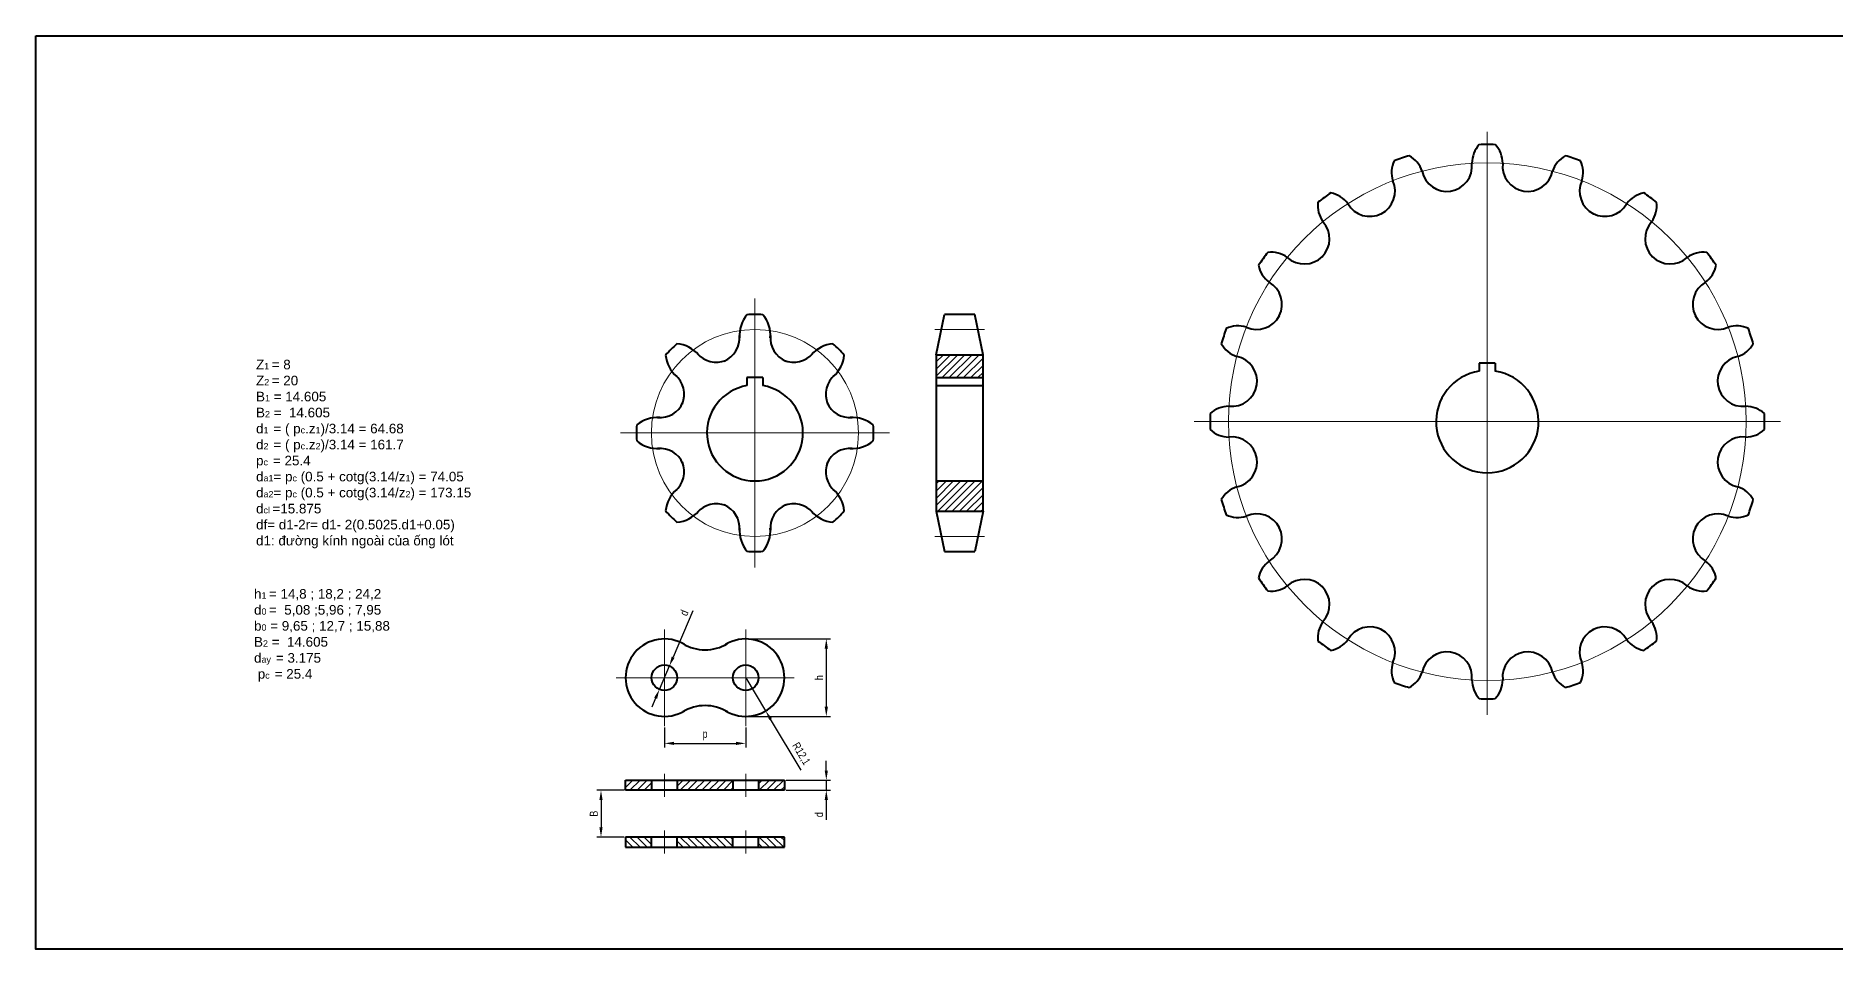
# Model space of a CAD drawing. Header units: millimetres. Extents: x -11382 to 23553, y -372 to 10786.
# Drawn here: x 2631 to 3193, y 3446 to 3731 of the extents above; entities that cross this region are included whole.
import ezdxf

# ---------------------------------------------------------------- set-up
doc = ezdxf.new("R2010")
doc.units = ezdxf.units.MM
doc.header["$LTSCALE"] = 0.2
doc.header["$PDMODE"] = 3
doc.linetypes.add('CENTER', pattern=[50.8, 31.75, -6.35, 6.35, -6.35])
for name, color, linetype, lineweight in [('đường bao thấy', 7, 'Continuous', 40), ('đường mặt cắt', 160, 'Continuous', 15), ('đường nét tâm', 137, 'CENTER', 15)]:
    doc.layers.add(name, color=color, linetype=linetype, lineweight=lineweight)
doc.styles.add('nhat 2.5', font='arial.ttf', dxfattribs={"width": 0.8, "height": 2.5})
doc.styles.add('nhat3', font='arial.ttf', dxfattribs={"height": 3})
doc.dimstyles.new('nhật 2.5', dxfattribs={"dimtxt": 2.5, "dimasz": 3, "dimexe": 1.3, "dimexo": 0.5, "dimgap": 1, "dimtad": 1, "dimtxsty": 'nhat 2.5', "dimcen": 0, "dimadec": 0, "dimazin": 0, "dimtfac": 1, "dimtmove": 0, "dimatfit": 3, "dimfxl": 10, "dimarcsym": 1})
pattern_1 = [(45, (1859.2092, -373.9691), (-1.122532, 1.122532), [])]
pattern_2 = [(315, (1859.2092, 7350.1935), (-1.122532, -1.122532), [])]

# ---------------------------------------------------------------- blocks, each defined once
blk = doc.blocks.new('*D9')
at = {"layer": 'Defpoints', "color": 0, "transparency": 16777216}
for p in [(2852.92, 3542.69), (2852.92, 3518.49), (2878.09, 3518.49)]:
    blk.add_point(p, dxfattribs=at)
at = {"layer": 'đường bao thấy', "color": 0, "lineweight": -2, "transparency": 16777216}
for p, q in [((2853.42, 3542.69), (2879.39, 3542.69)), ((2878.09, 3539.69), (2878.09, 3521.49)), ((2853.42, 3518.49), (2879.39, 3518.49))]:
    blk.add_line(p, q, dxfattribs=at)
at = {"layer": 'đường bao thấy', "color": 0, "transparency": 16777216}
for points in [[(2877.59, 3539.69), (2878.59, 3539.69), (2878.09, 3542.69)], [(2877.59, 3521.49), (2878.59, 3521.49), (2878.09, 3518.49)]]:
    blk.add_solid(points, dxfattribs=at)
at = {"layer": 'đường bao thấy', "color": 0, "transparency": 16777216, "insert": (2875.84, 3530.59), "char_height": 2.5, "attachment_point": 5, "rotation": 90, "style": 'nhat 2.5'}
blk.add_mtext('h', dxfattribs=at)
blk = doc.blocks.new('*D10')
at = {"layer": 'Defpoints', "color": 0, "transparency": 16777216}
for p in [(2827.52, 3515.49), (2852.92, 3515.49), (2852.92, 3510.07)]:
    blk.add_point(p, dxfattribs=at)
at = {"layer": 'đường bao thấy', "color": 0, "lineweight": -2, "transparency": 16777216}
for p, q in [((2827.52, 3514.99), (2827.52, 3508.77)), ((2852.92, 3514.99), (2852.92, 3508.77)), ((2830.52, 3510.07), (2849.92, 3510.07))]:
    blk.add_line(p, q, dxfattribs=at)
at = {"layer": 'đường bao thấy', "color": 0, "transparency": 16777216}
for points in [[(2830.52, 3510.57), (2830.52, 3509.57), (2827.52, 3510.07)], [(2849.92, 3510.57), (2849.92, 3509.57), (2852.92, 3510.07)]]:
    blk.add_solid(points, dxfattribs=at)
at = {"layer": 'đường bao thấy', "color": 0, "transparency": 16777216, "insert": (2840.22, 3512.67), "char_height": 2.5, "attachment_point": 5, "style": 'nhat 2.5'}
blk.add_mtext('p', dxfattribs=at)
blk = doc.blocks.new('*D11')
at = {"layer": 'Defpoints', "color": 0, "transparency": 16777216}
for p in [(2829.07, 3534.25), (2825.96, 3526.93)]:
    blk.add_point(p, dxfattribs=at)
at = {"layer": 'đường bao thấy', "color": 0, "lineweight": -2, "transparency": 16777216}
for p, q in [((2836.4, 3551.47), (2830.25, 3537.01)), ((2825.96, 3526.93), (2829.07, 3534.25)), ((2824.78, 3524.17), (2823.61, 3521.41))]:
    blk.add_line(p, q, dxfattribs=at)
at = {"layer": 'đường bao thấy', "color": 0, "transparency": 16777216}
for points in [[(2829.79, 3537.2), (2830.71, 3536.81), (2829.07, 3534.25)], [(2824.32, 3524.37), (2825.24, 3523.98), (2825.96, 3526.93)]]:
    blk.add_solid(points, dxfattribs=at)
at = {"layer": 'đường bao thấy', "color": 0, "transparency": 16777216, "insert": (2833.68, 3550.86), "char_height": 2.5, "attachment_point": 5, "rotation": 66.9397, "style": 'nhat 2.5'}
blk.add_mtext('d', dxfattribs=at)
blk = doc.blocks.new('*D12')
at = {"layer": 'Defpoints', "color": 0, "transparency": 16777216}
for p in [(2865.02, 3498.59), (2865.02, 3495.41), (2878.09, 3495.41)]:
    blk.add_point(p, dxfattribs=at)
at = {"layer": 'đường bao thấy', "color": 0, "lineweight": -2, "transparency": 16777216}
for p, q in [((2878.09, 3501.59), (2878.09, 3504.59)), ((2865.52, 3498.59), (2879.39, 3498.59)), ((2878.09, 3498.59), (2878.09, 3495.41)), ((2865.52, 3495.41), (2879.39, 3495.41)), ((2878.09, 3492.41), (2878.09, 3486.16))]:
    blk.add_line(p, q, dxfattribs=at)
at = {"layer": 'đường bao thấy', "color": 0, "transparency": 16777216}
for points in [[(2877.59, 3501.59), (2878.59, 3501.59), (2878.09, 3498.59)], [(2877.59, 3492.41), (2878.59, 3492.41), (2878.09, 3495.41)]]:
    blk.add_solid(points, dxfattribs=at)
at = {"layer": 'đường bao thấy', "color": 0, "transparency": 16777216, "insert": (2875.82, 3487.79), "char_height": 2.5, "attachment_point": 5, "rotation": 90, "style": 'nhat 2.5'}
blk.add_mtext('d', dxfattribs=at)
blk = doc.blocks.new('*D13')
at = {"layer": 'Defpoints', "color": 0, "transparency": 16777216}
for p in [(2815.42, 3495.41), (2807.72, 3480.81), (2815.42, 3480.81)]:
    blk.add_point(p, dxfattribs=at)
at = {"layer": 'đường bao thấy', "color": 0, "lineweight": -2, "transparency": 16777216}
for p, q in [((2814.92, 3495.41), (2806.42, 3495.41)), ((2807.72, 3492.41), (2807.72, 3483.81)), ((2814.92, 3480.81), (2806.42, 3480.81))]:
    blk.add_line(p, q, dxfattribs=at)
at = {"layer": 'đường bao thấy', "color": 0, "transparency": 16777216}
for points in [[(2807.22, 3492.41), (2808.22, 3492.41), (2807.72, 3495.41)], [(2807.22, 3483.81), (2808.22, 3483.81), (2807.72, 3480.81)]]:
    blk.add_solid(points, dxfattribs=at)
at = {"layer": 'đường bao thấy', "color": 0, "transparency": 16777216, "insert": (2805.47, 3488.11), "char_height": 2.5, "attachment_point": 5, "rotation": 90, "style": 'nhat 2.5'}
blk.add_mtext('B', dxfattribs=at)
blk = doc.blocks.new('*D21')
at = {"layer": 'Defpoints', "color": 0, "transparency": 16777216}
for p in [(2852.92, 3530.59), (2859.14, 3520.21)]:
    blk.add_point(p, dxfattribs=at)
at = {"layer": 'đường bao thấy', "color": 0, "lineweight": -2, "transparency": 16777216}
for p, q in [((2852.92, 3530.59), (2859.14, 3520.21)), ((2870.22, 3501.75), (2860.68, 3517.64))]:
    blk.add_line(p, q, dxfattribs=at)
at = {"layer": 'đường bao thấy', "color": 0, "transparency": 16777216}
blk.add_solid([(2861.11, 3517.9), (2860.25, 3517.38), (2859.14, 3520.21)], dxfattribs=at)
at = {"layer": 'đường bao thấy', "color": 0, "transparency": 16777216, "insert": (2870.12, 3506.77), "char_height": 2.5, "attachment_point": 5, "rotation": 300.9557, "style": 'nhat 2.5'}
blk.add_mtext('R12,1', dxfattribs=at)

msp = doc.modelspace()

# ---------------------------------------------------------------- hatches: boundary and pattern name
at = {"layer": 'đường nét tâm'}
h = msp.add_hatch(dxfattribs=at)
h.set_pattern_fill('ANSI31', color=256, scale=0.5, style=0)
h.set_pattern_definition(pattern_1)
h.paths.add_polyline_path([(2927.044, 3631.484), (2912.439, 3631.484), (2912.439, 3624.344), (2927.044, 3624.344)])
h = msp.add_hatch(dxfattribs=at)
h.set_pattern_fill('ANSI31', color=256, scale=0.5, style=0)
h.set_pattern_definition(pattern_1)
h.paths.add_polyline_path([(2927.044, 3582.604), (2927.044, 3592.044), (2912.439, 3592.044), (2912.439, 3582.604)])
h = msp.add_hatch(dxfattribs=at)
h.set_pattern_fill('ANSI31', color=256, scale=0.5, style=0)
h.set_pattern_definition(pattern_1)
h.paths.add_polyline_path([(2815.416, 3498.59), (2815.416, 3495.415), (2823.541, 3495.415), (2823.541, 3498.59)])
h = msp.add_hatch(dxfattribs=at)
h.set_pattern_fill('ANSI31', color=256, scale=0.5, style=0)
h.set_pattern_definition(pattern_1)
h.paths.add_polyline_path([(2831.491, 3498.59), (2831.491, 3495.415), (2848.941, 3495.415), (2848.941, 3498.59)])
h = msp.add_hatch(dxfattribs=at)
h.set_pattern_fill('ANSI31', color=256, scale=0.5, style=0)
h.set_pattern_definition(pattern_1)
h.paths.add_polyline_path([(2856.891, 3498.59), (2856.891, 3495.415), (2865.016, 3495.415), (2865.016, 3498.59)])
h = msp.add_hatch(dxfattribs=at)
h.set_pattern_fill('ANSI31', color=256, scale=0.5, style=0)
h.set_pattern_definition(pattern_2)
h.paths.add_polyline_path([(2823.541, 3477.635), (2823.541, 3480.81), (2815.416, 3480.81), (2815.416, 3477.635)])
h = msp.add_hatch(dxfattribs=at)
h.set_pattern_fill('ANSI31', color=256, scale=0.5, style=0)
h.set_pattern_definition(pattern_2)
h.paths.add_polyline_path([(2848.941, 3477.635), (2848.941, 3480.81), (2831.491, 3480.81), (2831.491, 3477.635)])
h = msp.add_hatch(dxfattribs=at)
h.set_pattern_fill('ANSI31', color=256, scale=0.5, style=0)
h.set_pattern_definition(pattern_2)
h.paths.add_polyline_path([(2865.016, 3477.635), (2865.016, 3480.81), (2856.891, 3480.81), (2856.891, 3477.635)])

# ---------------------------------------------------------------- linework, layer by layer
at = {"layer": 'đường bao thấy'}
for p, q in [((2912.439, 3631.484), (2914.968, 3644.069)), ((2924.515, 3644.069), (2914.968, 3644.069)), ((2927.044, 3631.484), (2924.515, 3644.069)), ((2912.439, 3631.484), (2912.439, 3582.604)), ((2912.439, 3631.484), (2927.044, 3631.484)), ((2927.044, 3582.604), (2927.044, 3631.484)), ((3082.043, 3628.883), (3082.043, 3626.387)), ((3087.043, 3628.883), (3082.043, 3628.883)), ((3087.043, 3628.883), (3087.043, 3626.387)), ((2853.302, 3624.344), (2853.302, 3621.834)), ((2858.302, 3624.344), (2853.302, 3624.344)), ((2858.302, 3624.344), (2858.302, 3621.834)), ((2912.439, 3624.344), (2927.044, 3624.344)), ((2912.439, 3621.834), (2927.044, 3621.834)), ((2912.439, 3592.044), (2927.044, 3592.044)), ((2912.439, 3582.604), (2914.968, 3570.019)), ((2912.439, 3582.604), (2927.044, 3582.604)), ((2927.044, 3582.604), (2924.515, 3570.019)), ((2914.968, 3570.019), (2924.515, 3570.019)), ((2815.416, 3498.59), (2865.016, 3498.59)), ((2815.416, 3495.415), (2815.416, 3498.59)), ((2823.541, 3498.59), (2823.541, 3495.415)), ((2831.491, 3498.59), (2831.491, 3495.415)), ((2848.941, 3498.59), (2848.941, 3495.415)), ((2856.891, 3498.59), (2856.891, 3495.415)), ((2865.016, 3498.59), (2865.016, 3495.415)), ((2865.016, 3495.415), (2815.416, 3495.415)), ((2865.016, 3480.81), (2815.416, 3480.81)), ((2815.416, 3480.81), (2815.416, 3477.635)), ((2823.541, 3477.635), (2823.541, 3480.81)), ((2831.491, 3477.635), (2831.491, 3480.81)), ((2848.941, 3477.635), (2848.941, 3480.81)), ((2856.891, 3477.635), (2856.891, 3480.81)), ((2865.016, 3477.635), (2865.016, 3480.81)), ((2815.416, 3477.635), (2865.016, 3477.635))]:
    msp.add_line(p, q, dxfattribs=at)
msp.add_lwpolyline([(2631.249, 3731.076), (3291.729, 3731.076), (3291.729, 3445.822), (2631.249, 3445.822)], close=True, dxfattribs=at)
for centre in [(2827.516, 3530.59), (2852.916, 3530.59)]:
    msp.add_circle(centre, 3.975, dxfattribs=at)
for centre, radius, start, end in [((3088.486, 3691.198), 8.753, 137.40181, 179.39466), ((3084.543, 3610.583), 86.575, 88.34526, 91.65474), ((3080.6, 3691.198), 8.753, 0.60534, 42.59819), ((3063.382, 3688.471), 8.753, 155.40181, 197.39466), ((3084.543, 3610.583), 86.575, 106.34526, 109.65474), ((3055.881, 3686.033), 8.753, 18.60534, 60.59819), ((3071.947, 3690.446), 7.938, 191.77615, 278.96249), ((3071.843, 3690.429), 7.938, 279.03751, 6.22385), ((3097.243, 3690.429), 7.938, 173.77615, 260.96249), ((3097.138, 3690.446), 7.937, 261.03751, 348.22385), ((3113.204, 3686.033), 8.753, 119.40181, 161.39466), ((3084.543, 3610.583), 86.575, 70.34526, 73.65474), ((3105.704, 3688.471), 8.753, 342.60534, 24.59819), ((3047.791, 3682.597), 7.938, 297.03751, 24.22385), ((3121.295, 3682.597), 7.937, 155.77615, 242.96249), ((3040.349, 3678.119), 8.753, 173.40181, 215.39466), ((3084.543, 3610.583), 86.575, 124.34526, 127.65474), ((3033.969, 3673.484), 8.753, 36.60534, 78.59819), ((3047.885, 3682.645), 7.937, 209.77615, 296.96249), ((3121.201, 3682.645), 7.938, 243.03751, 330.22385), ((3135.117, 3673.484), 8.753, 101.40181, 143.39466), ((3084.543, 3610.583), 86.575, 52.34526, 55.65474), ((3128.737, 3678.119), 8.753, 324.60534, 6.59819), ((3027.336, 3667.715), 7.937, 315.03751, 42.22385), ((3141.75, 3667.715), 7.938, 137.77615, 224.96249), ((3084.543, 3610.583), 86.575, 142.34526, 145.65474), ((3017.007, 3654.777), 8.753, 54.60534, 96.59819), ((3027.411, 3667.79), 7.938, 227.77615, 314.96249), ((3141.675, 3667.79), 7.938, 225.03751, 312.22385), ((3152.079, 3654.777), 8.753, 83.40181, 125.39466), ((3084.543, 3610.583), 86.575, 34.34526, 37.65474), ((3021.642, 3661.157), 8.753, 191.40181, 233.39466), ((3147.443, 3661.157), 8.753, 306.60534, 348.59819), ((3012.481, 3647.241), 7.938, 333.03751, 60.22385), ((3156.605, 3647.241), 7.938, 119.77615, 206.96249), ((2861.031, 3637.548), 10.058, 140.21399, 184.34758), ((2855.802, 3607.044), 37.025, 86.12833, 93.87167), ((2850.573, 3637.548), 10.058, 355.65242, 39.78601), ((3012.529, 3647.335), 7.938, 245.77615, 332.96249), ((3156.557, 3647.335), 7.937, 207.03751, 294.22385), ((2843.102, 3636.786), 7.9, 293.12276, 4.87019), ((2868.502, 3636.786), 7.9, 175.12981, 246.87724), ((3084.543, 3610.583), 86.575, 160.34526, 163.65474), ((3006.655, 3631.744), 8.753, 72.60534, 114.59819), ((3162.43, 3631.744), 8.753, 65.40181, 107.39466), ((3084.543, 3610.583), 86.575, 16.34526, 19.65474), ((2855.802, 3607.044), 37.025, 131.12833, 138.87167), ((2830.535, 3624.916), 10.058, 40.65242, 84.78601), ((2843.751, 3637.055), 7.9, 220.12981, 291.87724), ((2867.852, 3637.055), 7.9, 248.12276, 319.87019), ((2881.069, 3624.916), 10.058, 95.21399, 139.34758), ((2855.802, 3607.044), 37.025, 41.12833, 48.87167), ((3009.093, 3639.245), 8.753, 209.40181, 251.39466), ((3159.993, 3639.245), 8.753, 288.60534, 330.59819), ((2837.929, 3632.311), 10.058, 185.21399, 229.34758), ((2873.675, 3632.311), 10.058, 310.65242, 354.78601), ((3004.68, 3623.179), 7.938, 351.03751, 78.22385), ((3084.543, 3610.583), 16, 98.9893, 81.0107), ((3164.406, 3623.179), 7.937, 101.77615, 188.96249), ((2825.791, 3619.094), 7.9, 338.12276, 49.87019), ((2855.802, 3607.044), 15, 99.59407, 80.40593), ((2885.813, 3619.094), 7.9, 130.12981, 201.87724), ((3004.697, 3623.283), 7.938, 263.77615, 350.96249), ((3164.389, 3623.283), 7.938, 189.03751, 276.22385), ((2826.06, 3619.744), 7.9, 265.12981, 336.87724), ((2885.544, 3619.744), 7.9, 203.12276, 274.87019), ((3003.928, 3606.64), 8.753, 90.60534, 132.59819), ((3165.157, 3606.64), 8.753, 47.40181, 89.39466), ((2855.802, 3607.044), 37.025, 176.12833, 183.87167), ((2825.298, 3601.815), 10.058, 85.65242, 129.78601), ((2886.306, 3601.815), 10.058, 50.21399, 94.34758), ((2855.802, 3607.044), 37.025, 356.12833, 3.87167), ((3084.543, 3610.583), 86.575, 178.34526, 181.65474), ((3084.543, 3610.583), 86.575, 358.34526, 1.65474), ((2825.298, 3612.272), 10.058, 230.21399, 274.34758), ((2886.306, 3612.272), 10.058, 265.65242, 309.78601), ((3003.928, 3614.526), 8.753, 227.40181, 269.39466), ((3004.697, 3597.883), 7.938, 9.03751, 96.22385), ((3164.389, 3597.883), 7.938, 83.77615, 170.96249), ((3165.157, 3614.526), 8.753, 270.60534, 312.59819), ((2826.06, 3594.344), 7.9, 23.12276, 94.87019), ((2885.544, 3594.344), 7.9, 85.12981, 156.87724), ((3004.68, 3597.988), 7.937, 281.77615, 8.96249), ((3164.406, 3597.988), 7.937, 171.03751, 258.22385), ((2825.791, 3594.993), 7.9, 310.12981, 21.87724), ((2885.813, 3594.993), 7.9, 158.12276, 229.87019), ((2837.929, 3581.777), 10.058, 130.65242, 174.78601), ((2873.675, 3581.777), 10.058, 5.21399, 49.34758), ((3009.093, 3581.922), 8.753, 108.60534, 150.59819), ((3159.993, 3581.922), 8.753, 29.40181, 71.39466), ((2855.802, 3607.044), 37.025, 221.12833, 228.87167), ((2830.535, 3589.171), 10.058, 275.21399, 319.34758), ((2843.751, 3577.033), 7.9, 68.12276, 139.87019), ((2843.102, 3577.302), 7.9, 355.12981, 66.87724), ((2868.502, 3577.302), 7.9, 113.12276, 184.87019), ((2867.852, 3577.033), 7.9, 40.12981, 111.87724), ((2881.069, 3589.171), 10.058, 220.65242, 264.78601), ((2855.802, 3607.044), 37.025, 311.12833, 318.87167), ((3084.543, 3610.583), 86.575, 196.34526, 199.65474), ((3006.655, 3589.422), 8.753, 245.40181, 287.39466), ((3012.529, 3573.831), 7.937, 27.03751, 114.22385), ((3156.557, 3573.831), 7.937, 65.77615, 152.96249), ((3162.43, 3589.422), 8.753, 252.60534, 294.59819), ((3084.543, 3610.583), 86.575, 340.34526, 343.65474), ((2861.031, 3576.539), 10.058, 175.65242, 219.78601), ((2850.573, 3576.539), 10.058, 320.21399, 4.34758), ((3012.481, 3573.925), 7.938, 299.77615, 26.96249), ((3156.605, 3573.925), 7.938, 153.03751, 240.22385), ((2855.802, 3607.044), 37.025, 266.12833, 273.87167), ((3021.642, 3560.009), 8.753, 126.60534, 168.59819), ((3147.443, 3560.009), 8.753, 11.40181, 53.39466), ((3084.543, 3610.583), 86.575, 214.34526, 217.65474), ((3017.007, 3566.389), 8.753, 263.40181, 305.39466), ((3027.411, 3553.376), 7.938, 45.03751, 132.22385), ((3027.336, 3553.451), 7.938, 317.77615, 44.96249), ((3141.75, 3553.451), 7.938, 135.03751, 222.22385), ((3141.675, 3553.376), 7.938, 47.77615, 134.96249), ((3152.079, 3566.389), 8.753, 234.60534, 276.59819), ((3084.543, 3610.583), 86.575, 322.34526, 325.65474), ((3040.349, 3543.047), 8.753, 144.60534, 186.59819), ((3128.737, 3543.047), 8.753, 353.40181, 35.39466), ((2827.516, 3530.59), 12.1, 58.62799, 301.37201), ((2852.916, 3530.59), 12.1, 238.62799, 121.37201), ((3084.543, 3610.583), 86.575, 232.34526, 235.65474), ((3033.969, 3547.683), 8.753, 281.40181, 323.39466), ((3047.885, 3538.521), 7.938, 63.03751, 150.22385), ((3047.791, 3538.569), 7.938, 335.77615, 62.96249), ((3121.295, 3538.569), 7.938, 117.03751, 204.22385), ((3121.201, 3538.521), 7.938, 29.77615, 116.96249), ((3135.117, 3547.683), 8.753, 216.60534, 258.59819), ((3084.543, 3610.583), 86.575, 304.34526, 307.65474), ((2840.216, 3552.774), 13.471, 238.78891, 301.21109), ((3071.947, 3530.72), 7.938, 81.03751, 168.22385), ((3071.843, 3530.737), 7.938, 353.77615, 80.96249), ((3097.243, 3530.737), 7.938, 99.03751, 186.22385), ((3097.138, 3530.72), 7.938, 11.77615, 98.96249), ((3063.382, 3532.696), 8.753, 162.60534, 204.59819), ((3055.881, 3535.133), 8.753, 299.40181, 341.39466), ((3113.204, 3535.133), 8.753, 198.60534, 240.59819), ((3105.704, 3532.696), 8.753, 335.40181, 17.39466), ((3084.543, 3610.583), 86.575, 250.34526, 253.65474), ((3088.486, 3529.969), 8.753, 180.60534, 222.59819), ((3080.6, 3529.969), 8.753, 317.40181, 359.39466), ((3084.543, 3610.583), 86.575, 286.34526, 289.65474), ((2840.216, 3508.406), 13.471, 58.78891, 121.21109), ((3084.543, 3610.583), 86.575, 268.34526, 271.65474)]:
    msp.add_arc(centre, radius, start, end, dxfattribs=at)
at = {"layer": 'đường mặt cắt'}
for p, q in [((3084.543, 3701.158), (3084.543, 3519.008)), ((2855.802, 3649.069), (2855.802, 3565.019)), ((2912.027, 3639.384), (2927.456, 3639.384)), ((2992.968, 3610.583), (3176.118, 3610.583)), ((2813.777, 3607.044), (2897.827, 3607.044)), ((2912.027, 3574.704), (2927.456, 3574.704)), ((2827.516, 3515.49), (2827.516, 3545.69)), ((2852.916, 3515.49), (2852.916, 3545.69)), ((2868.016, 3530.59), (2812.416, 3530.59)), ((2827.516, 3500.59), (2827.516, 3493.415)), ((2852.916, 3500.59), (2852.916, 3493.415)), ((2827.516, 3475.635), (2827.516, 3482.81)), ((2852.916, 3475.635), (2852.916, 3482.81))]:
    msp.add_line(p, q, dxfattribs=at)
for centre, radius in [((3084.543, 3610.583), 80.85), ((2855.802, 3607.044), 32.34)]:
    msp.add_circle(centre, radius, dxfattribs=at)

# ---------------------------------------------------------------- texts
at = {"layer": 'đường bao thấy', "char_height": 3, "width": 69.54807, "attachment_point": 1, "style": 'nhat3'}
for s, insert in [('Z{\\H0.6667x;1 }= 8\\PZ{\\H0.6667x;2 \\H1.5x;= 20\\PB\\H0.6666x;1\\H1.5x; = 14.605\\PB\\H0.6666x;2\\H1.5x; = } 14.605\\Pd{\\H0.6667x;1  }= ( p{\\H0.6667x;c}.z{\\H0.6667x;1})/3.14 = 64.68\\Pd{\\H0.6667x;2  }= ( p{\\H0.6667x;c\\H1.5x;.z\\H0.6667x;2\\H1.5x;)/3.14 =} 161.7\\Pp{\\H0.6667x;c  }= 25.4\\Pd{\\H0.6667x;a1}= p{\\H0.6667x;c} (0.5 + cotg(3.14/z{\\H0.6667x;1}) = 74.05\\Pd{\\H0.6667x;a2\\H1.5x;= p\\H0.6667x;c\\H1.5x; (0.5 + cotg(3.14/z\\H0.6667x;2\\H1.5x;) = 173.15\\Pd\\H0.6666x;cl }=15.875\\Pdf= d1-2r= d1- 2(0.5025.d1+0.05)\\Pd1: đường kính ngoài của ống lót', (2699.977, 3629.932)), ('h{\\H0.6667x;1 }= 14,8 ; 18,2 ; 24,2\\Pd{\\H0.6667x;0 \\H1.5x;=  5,08 ;5,96 ; 7,95\\Pb\\H0.6666x;0\\H1.5x; = 9,65 ; 12,7 ; 15,88\\PB\\H0.6666x;2\\H1.5x; = } 14.605\\Pd{\\H0.6667x;ay  }= 3.175\\P p{\\H0.6667x;c  }= 25.4', (2699.35, 3558.286))]:
    msp.add_mtext(s, dxfattribs=dict(at, insert=insert))

# ---------------------------------------------------------------- dimensions: what is measured, and where the dimension line sits
at = {"layer": 'đường bao thấy'}
dim = msp.add_diameter_dim_2p(p1=(2825.959, 3526.933), p2=(2829.073, 3534.247), text='d', dimstyle='nhật 2.5', dxfattribs=at)
dim.commit()
dim.dimension.update_dxf_attribs({"geometry": '*D11', "text_midpoint": (2835.767, 3549.971), "dimtype": 163})
for base, p1, p2, text, picture, middle in [((2878.092, 3518.49), (2852.916, 3542.69), (2852.916, 3518.49), 'h', '*D9', (2875.842, 3530.59)), ((2878.092, 3495.415), (2865.016, 3498.59), (2865.016, 3495.415), 'd', '*D12', (2875.821, 3487.786)), ((2807.724, 3480.81), (2815.416, 3495.415), (2815.416, 3480.81), 'B', '*D13', (2805.474, 3488.112))]:
    dim = msp.add_linear_dim(base=base, p1=p1, p2=p2, angle=90, text=text, dimstyle='nhật 2.5', dxfattribs=at)
    dim.commit()
    dim.dimension.update_dxf_attribs({"geometry": picture, "text_midpoint": middle})
dim = msp.add_radius_dim(center=(2852.916, 3530.59), mpoint=(2859.14, 3520.213), dimstyle='nhật 2.5', dxfattribs=at)
dim.commit()
dim.dimension.update_dxf_attribs({"geometry": '*D21', "text_midpoint": (2867.973, 3505.487), "dimtype": 164})
dim = msp.add_linear_dim(base=(2852.916, 3510.069), p1=(2827.516, 3515.49), p2=(2852.916, 3515.49), text='p', dimstyle='nhật 2.5', dxfattribs=at)
dim.commit()
dim.dimension.update_dxf_attribs({"geometry": '*D10', "text_midpoint": (2840.216, 3512.666)})

doc.saveas('drawing.dxf')
